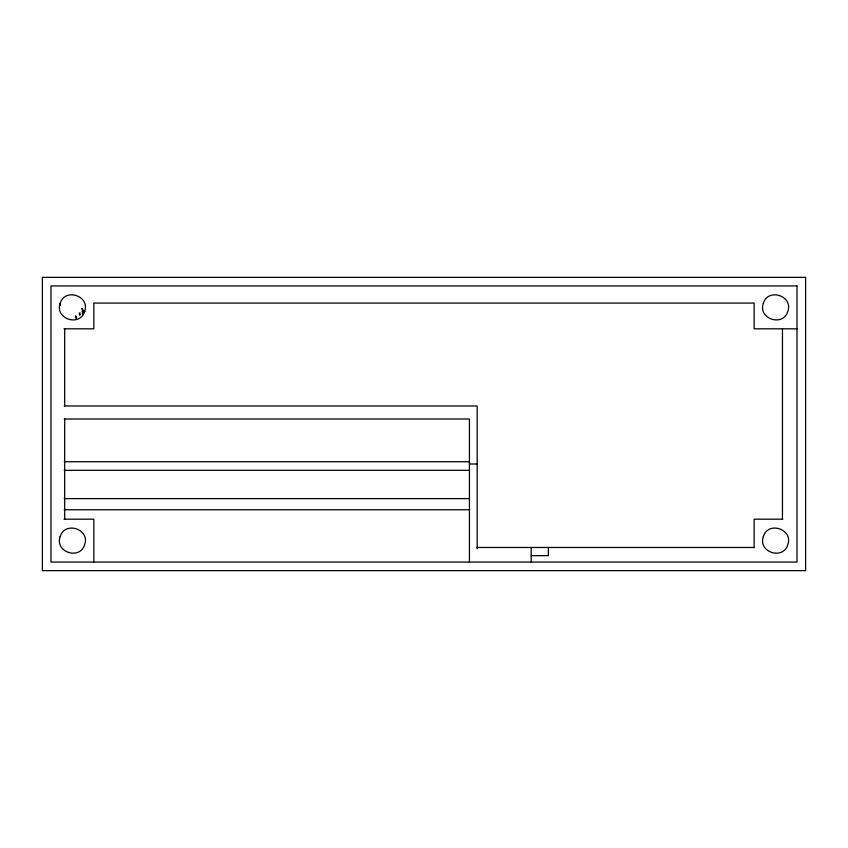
<?xml version="1.0" encoding="UTF-8"?>
<svg xmlns="http://www.w3.org/2000/svg" width="848" height="848" viewBox="0 0 848 848"><rect width="100%" height="100%" fill="white"/><g stroke="black" fill="none" stroke-linecap="round" stroke-linejoin="round"><path stroke-width="1.27" d="M63.971 328.812L93.852 328.812L93.852 303.086L754.126 303.086L754.126 328.812L797.003 328.812M64.215 405.991L477.17 405.991L477.17 548.836M64.215 418.997L469.432 418.997L469.432 562.065M64.215 461.736L469.432 461.736M469.432 463.994L477.17 463.994M64.215 470.311L469.432 470.311M64.215 498.603L469.432 498.603M64.215 509.754L469.432 509.754M63.971 519.188L93.852 519.188L93.852 562.065M782.715 519.188L754.126 519.188L754.126 547.766M477.17 547.479L754.126 547.479M531.187 555.652L548.359 555.652L548.359 547.479M782.45 328.812L782.45 519.188M531.187 547.479L531.187 562.065M64.692 328.812L64.692 405.991M64.692 418.997L64.692 519.188M763.327 303.393C757.709 318.943 783.255 327.222 787.834 311.354C793.474 295.814 767.896 287.504 763.327 303.393M763.327 536.646C757.699 552.196 783.266 560.486 787.834 544.607C793.452 529.067 767.906 520.746 763.327 536.646M60.155 303.393C54.516 318.933 80.072 327.233 84.662 311.354C90.291 295.814 64.713 287.504 60.155 303.393L60.155 305.439L60.155 303.393M60.155 536.646C54.516 552.186 80.094 560.496 84.662 544.607C90.28 529.067 64.724 520.746 60.155 536.646M79.977 314.746L79.553 315.074L79.235 313.124L79.977 312.88L79.977 314.746M84.662 311.354L82.828 312.679L82.828 314.937L82.203 310.962L84.662 311.354L82.828 311.958L82.828 311.354L84.662 311.354M805.6 277.36L42.4 277.36L42.4 570.64L805.6 570.64L805.6 277.36M797.003 285.935L50.975 285.935L50.975 562.065L797.003 562.065L797.003 285.935M82.828 310.039L81.811 308.513L82.828 310.039M76.394 317.353L75.79 315.869L76.394 318.975L76.394 317.353"/></g></svg>
